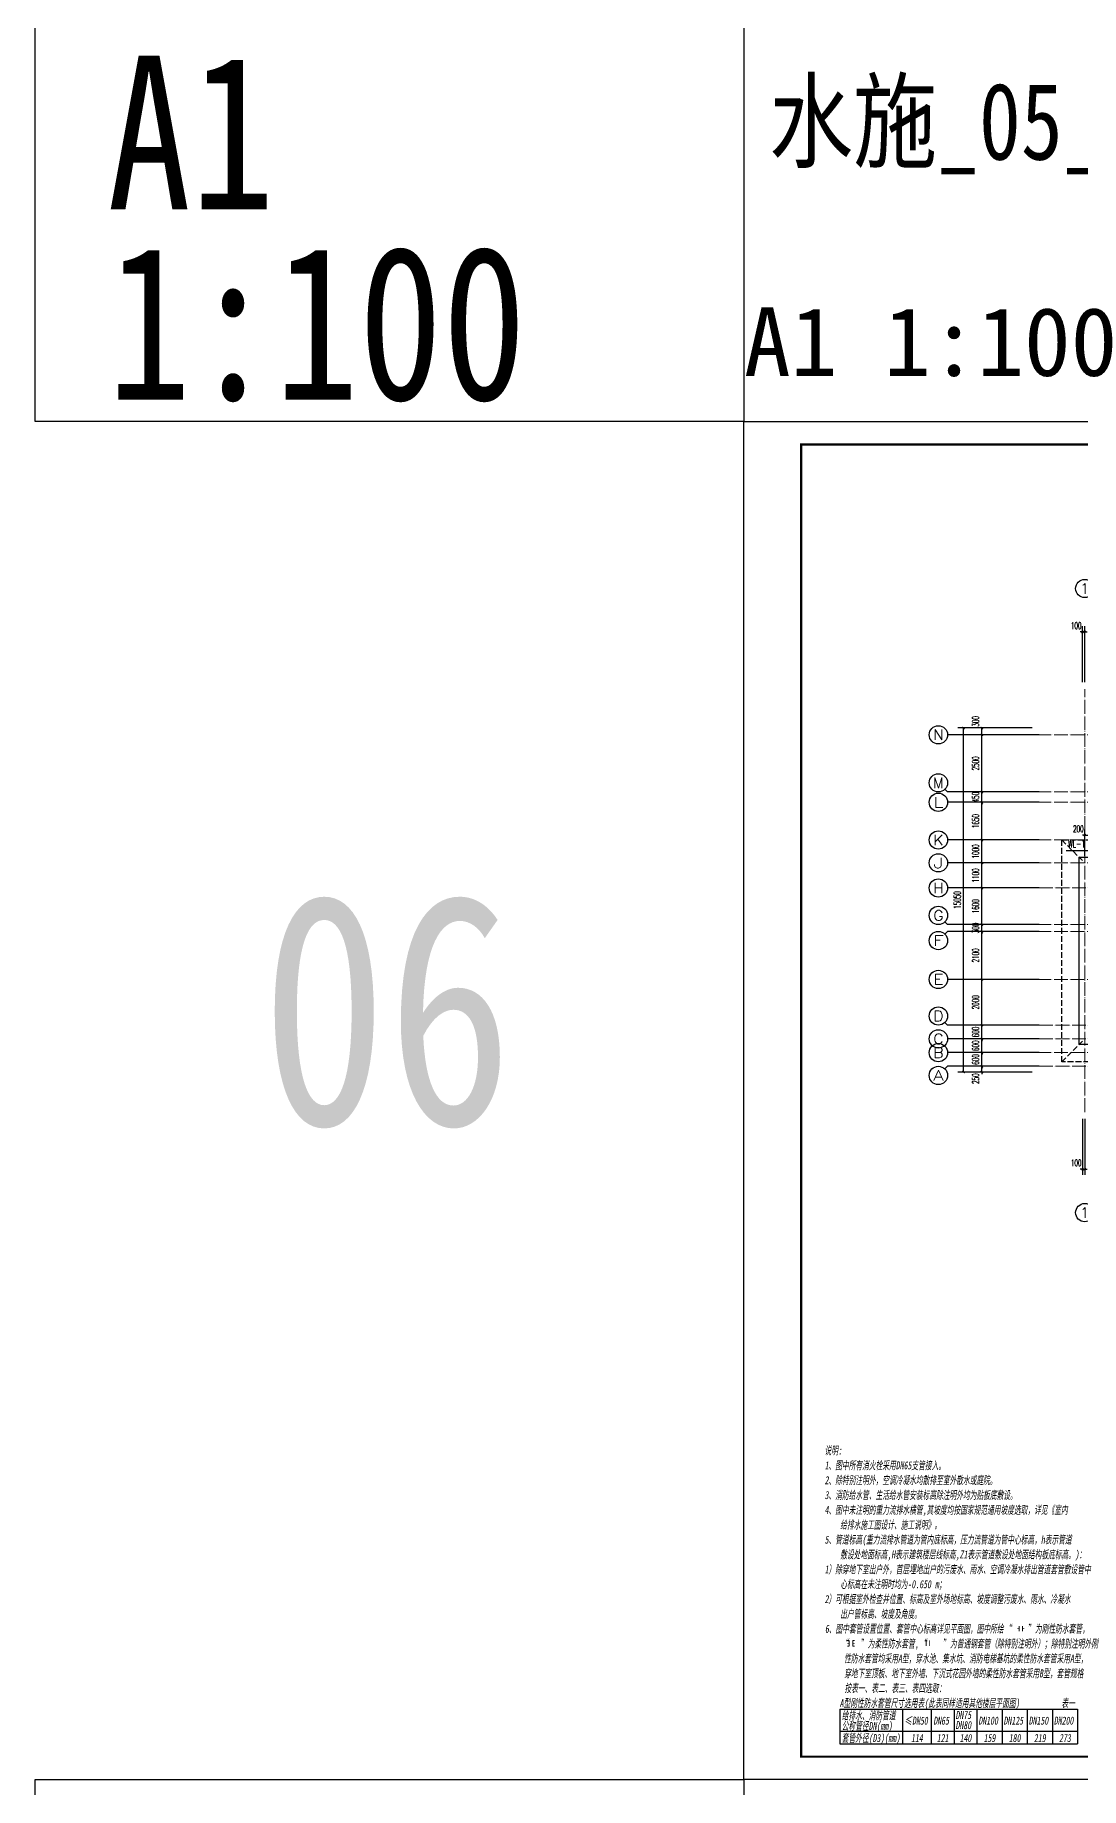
# Model space of a CAD drawing. Extents: x 27938 to 1042331, y -235042 to 1535213.
# Drawn here: x 636514 to 682248, y 642090 to 718767 of the extents above; entities that cross this region are included whole.
import ezdxf
from ezdxf.enums import TextEntityAlignment as Align

# ---------------------------------------------------------------- set-up
doc = ezdxf.new("R2010")
doc.units = 0
doc.header["$LTSCALE"] = 1000
doc.header["$MEASUREMENT"] = 0
doc.linetypes.add('DASH', pattern=[0.35, 0.25, -0.1])
doc.linetypes.add('DOTE', pattern=[2.42, 2, -0.2, 0.02, -0.2])
for name, color, linetype in [('-SP', 2, 'XFP'), ('AXIS', 3, 'Continuous'), ('AXIS_TEXT', 4, 'Continuous'), ('DIM_污水', 3, 'Continuous'), ('text', 7, 'Continuous'), ('TWT_DIM', 3, 'Continuous'), ('卫生间', 6, 'Continuous'), ('图框', 140, 'Continuous'), ('导图字', 7, 'Continuous'), ('看线', 251, 'Continuous')]:
    doc.layers.add(name, color=color, linetype=linetype)
doc.layers.add('DOTE', color=19, linetype='DOTE', lineweight=9)
doc.layers.add('yichutu', color=7, linetype='Continuous', true_color=0xffffff, plot=False)
doc.styles.add('_TCH_AXIS', font='COMPLEX', dxfattribs={"bigfont": 'GBCBIG'})
doc.styles.add('_TCH_DIM_T3', font='SIMPLEX.shx', dxfattribs={"width": 0.494118, "bigfont": 'GBCBIG.shx'})
doc.styles.add('_TCH_LABEL', font='simhei.ttf')
doc.styles.add('_TWT_SERIAL', font='simplex.shx', dxfattribs={"width": 0.6, "oblique": 10, "height": 3, "bigfont": 'aadri.shx'})
doc.styles.add('COMPLEX', font='COMPLEX')
doc.styles.add('ST', font='', dxfattribs={"width": 0.8})
doc.styles.get("Standard").update_dxf_attribs({"font": 'gbenor.shx', "bigfont": 'gbcbig.shx'})
doc.styles.add('黑体', font='simhei.ttf')
doc.styles.get('ST').set_extended_font_data('SimSun')
doc.linetypes.add('XFP', pattern='A,3,-0.2,["XFP",Standard,S=0.25,R=0,X=-0.1,Y=-0.115],-0.6', length=3.8)
doc.dimstyles.new('_TCH_ARCH&&100', dxfattribs={"dimtxt": 297.5, "dimasz": 100, "dimexe": 250, "dimexo": 300, "dimgap": 126.25, "dimtad": 1, "dimdec": 0, "dimzin": 0, "dimdsep": 46, "dimtxsty": '_TCH_DIM_T3', "dimblk": 'ARCHTICK', "dimcen": 0.09, "dimclrt": 4, "dimazin": 2, "dimtfac": 1, "dimtdec": 0, "dimtix": 1, "dimtmove": 2, "dimatfit": 3, "dimfxl": 1, "dimtolj": 1, "dimtzin": 0, "dimarcsym": 0})
doc.dimstyles.new('_TWT_ARCH&&100', dxfattribs={"dimtxt": 297.5, "dimasz": 100, "dimexe": 250, "dimexo": 300, "dimgap": 126.25, "dimtad": 1, "dimdec": 0, "dimzin": 0, "dimdsep": 46, "dimtxsty": '_TCH_DIM_T3', "dimblk": 'ARCHTICK', "dimcen": 0.09, "dimclrt": 7, "dimazin": 2, "dimtfac": 1, "dimtdec": 0, "dimtix": 1, "dimtmove": 2, "dimatfit": 3, "dimfxl": 1, "dimtolj": 1, "dimtzin": 0, "dimarcsym": 0})

# ---------------------------------------------------------------- blocks, each defined once
blk = doc.blocks.new('TK')
at = {"layer": '图框'}
blk.add_lwpolyline([(465375, 548714), (549475, 548714), (549475, 489314), (465375, 489314)], close=True, dxfattribs=at)
blk.add_lwpolyline([(465375, 548714), (549475, 548714), (549475, 489314), (465375, 489314)], close=True, dxfattribs=at)
at = {"layer": '图框', "const_width": 100}
blk.add_lwpolyline([(548475, 490314), (548475, 547714), (467875, 547714), (467875, 490314)], close=True, dxfattribs=at)
blk = doc.blocks.new('HFTHFFGHFH')
at = {"layer": 'DOTE', "linetype": 'DOTE', "ltscale": 0.3}
for p, q in [((536317, 594449), (536317, 612949)), ((538117, 602649), (538117, 612949)), ((541117, 602649), (541117, 612949)), ((543017, 602649), (543017, 612949)), ((545417, 594449), (545417, 612949)), ((547117, 604249), (547117, 612949)), ((549917, 604249), (549917, 612949)), ((551617, 594449), (551617, 612949)), ((554017, 602649), (554017, 612949)), ((555917, 602649), (555917, 612949)), ((558917, 602649), (558917, 612949)), ((560717, 594449), (560717, 612949)), ((562517, 602649), (562517, 612949)), ((565517, 602649), (565517, 612949)), ((567417, 602649), (567417, 612949)), ((569817, 594449), (569817, 612949)), ((571517, 604249), (571517, 612949)), ((574317, 604249), (574317, 612949)), ((576017, 594449), (576017, 612949)), ((578417, 602649), (578417, 612949)), ((580317, 602649), (580317, 612949)), ((583317, 602649), (583317, 612949)), ((585117, 594449), (585117, 612949)), ((587117, 610949), (534317, 610949)), ((544617, 608449), (544617, 610949)), ((551017, 608449), (551017, 610949)), ((570417, 608449), (570417, 610949)), ((576817, 608449), (576817, 610949)), ((587117, 608449), (534317, 608449)), ((546317, 606499), (546317, 608449)), ((550717, 606499), (550717, 608449)), ((570717, 606499), (570717, 608449)), ((575117, 606499), (575117, 608449)), ((587117, 607999), (534317, 607999)), ((587117, 606349), (534317, 606349)), ((547117, 606499), (546317, 606499)), ((550717, 606499), (549917, 606499)), ((570717, 606499), (571517, 606499)), ((574317, 606499), (575117, 606499)), ((587117, 605349), (534317, 605349)), ((534317, 604249), (587117, 604249)), ((546817, 602349), (546817, 604249)), ((550217, 602349), (550217, 604249)), ((571217, 602349), (571217, 604249)), ((574617, 602349), (574617, 604249)), ((587117, 602649), (534317, 602649)), ((587117, 602349), (534317, 602349)), ((539717, 594449), (539717, 602649)), ((547267, 600249), (547267, 602349)), ((549767, 600249), (549767, 602349)), ((557317, 594449), (557317, 602649)), ((564117, 594449), (564117, 602649)), ((571667, 600249), (571667, 602349)), ((574167, 600249), (574167, 602349)), ((581717, 594449), (581717, 602649)), ((587117, 600249), (534317, 600249)), ((548517, 594449), (548517, 600249)), ((572917, 594449), (572917, 600249)), ((534317, 598249), (587117, 598249)), ((538967, 597649), (538967, 598249)), ((558067, 597649), (558067, 598249)), ((563367, 597649), (563367, 598249)), ((582467, 597649), (582467, 598249)), ((534317, 597649), (587117, 597649)), ((587117, 597049), (534317, 597049)), ((544667, 596449), (544667, 597049)), ((546167, 596449), (546167, 597049)), ((550867, 596449), (550867, 597049)), ((552367, 596449), (552367, 597049)), ((569067, 596449), (569067, 597049)), ((570567, 596449), (570567, 597049)), ((575267, 596449), (575267, 597049)), ((576767, 596449), (576767, 597049)), ((534317, 596449), (587117, 596449))]:
    blk.add_line(p, q, dxfattribs=at)
blk = doc.blocks.new('BFBTCSD')
at = {"layer": '卫生间', "color": 159, "linetype": 'DASH', "true_color": 0x22346e}
for p, q in [((689717, 689157), (690617, 688257)), ((698117, 689157), (697217, 688257)), ((689717, 684657), (690617, 685557)), ((696917, 685557), (697817, 684657)), ((697217, 685557), (698117, 684657)), ((683217, 684557), (684117, 683657)), ((700017, 683657), (699117, 684557)), ((705117, 683657), (706017, 684557)), ((681417, 683557), (682317, 682657)), ((683217, 683557), (684117, 682657)), ((700017, 682657), (699117, 683557)), ((705117, 682657), (706017, 683557)), ((681417, 673857), (682317, 674757)), ((684017, 673857), (684917, 674757)), ((705217, 673857), (704317, 674757)), ((684017, 672657), (684917, 673557)), ((705217, 672657), (704317, 673557))]:
    blk.add_line(p, q, dxfattribs=at)
for points in [[(706817, 673857), (705217, 673857), (705217, 672657), (684017, 672657), (684017, 673857), (681417, 673857), (681417, 683557), (683217, 683557), (683217, 684557), (689717, 684557), (689717, 689157), (691417, 689157)], [(696417, 689157), (698117, 689157), (698117, 684657), (697817, 684657), (697817, 683557), (699117, 683557), (699117, 684557), (706017, 684557), (706017, 683557), (706817, 683557)]]:
    blk.add_lwpolyline(points, dxfattribs=at)
blk = doc.blocks.new('yct-841-594-84100-59399.9999999999-100-1000.0')
at = {"layer": 'yichutu', "color": 7, "true_color": 0xffffff}
blk.add_lwpolyline([(0, 0), (0, 59400), (84100, 59400), (84100, 0)], close=True, dxfattribs=at)
at = {"layer": 'yichutu', "color": 7, "true_color": 0xffffff, "style": '_TCH_LABEL'}
blk.add_text('A1 1:100', height=3000, dxfattribs=at).set_placement((0, 61400))
blk = doc.blocks.new('_ArchTick')
at = {"color": 0, "linetype": 'ByBlock', "const_width": 0.4}
blk.add_lwpolyline([(-0.5, -0.5), (0.5, 0.5)], dxfattribs=at)
blk = doc.blocks.new('*D163')
at = {"layer": 'Defpoints', "color": 0}
for p in [(682617, 683770), (682417, 682557), (682617, 682557)]:
    blk.add_point(p, dxfattribs=at)
at = {"layer": 'TWT_DIM', "color": 0, "lineweight": -2}
for p, q in [((682417, 682857), (682417, 684020)), ((682617, 682857), (682617, 684020)), ((682417, 683770), (682317, 683770)), ((682417, 683770), (682617, 683770)), ((682617, 683770), (682717, 683770))]:
    blk.add_line(p, q, dxfattribs=at)
at = {"layer": 'TWT_DIM', "color": 0, "lineweight": -2, "xscale": 100, "yscale": 100, "zscale": 100}
blk.add_blockref('_ArchTick', (682417, 683770), dxfattribs=at)
at = {"layer": 'TWT_DIM', "color": 0, "lineweight": -2, "xscale": 100, "yscale": 100, "zscale": 100, "rotation": 180}
blk.add_blockref('_ArchTick', (682617, 683770), dxfattribs=at)
at = {"layer": 'TWT_DIM', "color": 7, "insert": (682136, 684045), "char_height": 297.5, "attachment_point": 5, "style": '_TCH_DIM_T3'}
blk.add_mtext('\\A1;200', dxfattribs=at)
blk = doc.blocks.new('*D873')
at = {"layer": 'AXIS', "color": 0, "lineweight": -2}
for p, q in [((680117, 673657), (677667, 673657)), ((680117, 673407), (677667, 673407)), ((677917, 673657), (677917, 673757)), ((677917, 673407), (677917, 673657)), ((677917, 673407), (677917, 673307))]:
    blk.add_line(p, q, dxfattribs=at)
at = {"layer": 'Defpoints', "color": 0}
for p in [(677917, 673657), (680417, 673657), (680417, 673407)]:
    blk.add_point(p, dxfattribs=at)
at = {"layer": 'AXIS', "color": 0, "lineweight": -2, "xscale": 100, "yscale": 100, "zscale": 100}
for p, rotation in [((677917, 673657), 270), ((677917, 673407), 90)]:
    blk.add_blockref('_ArchTick', p, dxfattribs=dict(at, rotation=rotation))
at = {"layer": 'AXIS', "color": 4, "insert": (677642, 673118), "char_height": 297.5, "attachment_point": 5, "rotation": 90, "style": '_TCH_DIM_T3'}
blk.add_mtext('\\A1;250', dxfattribs=at)
blk = doc.blocks.new('*D874')
at = {"layer": 'AXIS', "color": 0, "lineweight": -2}
for p, q in [((680117, 674257), (677667, 674257)), ((677917, 674257), (677917, 674357)), ((677917, 673657), (677917, 674257)), ((680117, 673657), (677667, 673657)), ((677917, 673657), (677917, 673557))]:
    blk.add_line(p, q, dxfattribs=at)
at = {"layer": 'Defpoints', "color": 0}
for p in [(677917, 674257), (680417, 674257), (680417, 673657)]:
    blk.add_point(p, dxfattribs=at)
at = {"layer": 'AXIS', "color": 0, "lineweight": -2, "xscale": 100, "yscale": 100, "zscale": 100}
for p, rotation in [((677917, 674257), 270), ((677917, 673657), 90)]:
    blk.add_blockref('_ArchTick', p, dxfattribs=dict(at, rotation=rotation))
at = {"layer": 'AXIS', "color": 4, "insert": (677642, 673957), "char_height": 297.5, "attachment_point": 5, "rotation": 90, "style": '_TCH_DIM_T3'}
blk.add_mtext('\\A1;600', dxfattribs=at)
blk = doc.blocks.new('*D875')
at = {"layer": 'AXIS', "color": 0, "lineweight": -2}
for p, q in [((680117, 674857), (677667, 674857)), ((677917, 674857), (677917, 674957)), ((677917, 674257), (677917, 674857)), ((680117, 674257), (677667, 674257)), ((677917, 674257), (677917, 674157))]:
    blk.add_line(p, q, dxfattribs=at)
at = {"layer": 'Defpoints', "color": 0}
for p in [(677917, 674857), (680417, 674857), (680417, 674257)]:
    blk.add_point(p, dxfattribs=at)
at = {"layer": 'AXIS', "color": 0, "lineweight": -2, "xscale": 100, "yscale": 100, "zscale": 100}
for p, rotation in [((677917, 674857), 270), ((677917, 674257), 90)]:
    blk.add_blockref('_ArchTick', p, dxfattribs=dict(at, rotation=rotation))
at = {"layer": 'AXIS', "color": 4, "insert": (677642, 674557), "char_height": 297.5, "attachment_point": 5, "rotation": 90, "style": '_TCH_DIM_T3'}
blk.add_mtext('\\A1;600', dxfattribs=at)
blk = doc.blocks.new('*D876')
at = {"layer": 'AXIS', "color": 0, "lineweight": -2}
for p, q in [((677917, 675457), (677917, 675557)), ((680117, 675457), (677667, 675457)), ((680117, 674857), (677667, 674857)), ((677917, 674857), (677917, 675457)), ((677917, 674857), (677917, 674757))]:
    blk.add_line(p, q, dxfattribs=at)
at = {"layer": 'Defpoints', "color": 0}
for p in [(677917, 675457), (680417, 675457), (680417, 674857)]:
    blk.add_point(p, dxfattribs=at)
at = {"layer": 'AXIS', "color": 0, "lineweight": -2, "xscale": 100, "yscale": 100, "zscale": 100}
for p, rotation in [((677917, 675457), 270), ((677917, 674857), 90)]:
    blk.add_blockref('_ArchTick', p, dxfattribs=dict(at, rotation=rotation))
at = {"layer": 'AXIS', "color": 4, "insert": (677642, 675157), "char_height": 297.5, "attachment_point": 5, "rotation": 90, "style": '_TCH_DIM_T3'}
blk.add_mtext('\\A1;600', dxfattribs=at)
blk = doc.blocks.new('*D877')
at = {"layer": 'AXIS', "color": 0, "lineweight": -2}
for p, q in [((680117, 677457), (677667, 677457)), ((677917, 675457), (677917, 677457)), ((680117, 675457), (677667, 675457))]:
    blk.add_line(p, q, dxfattribs=at)
at = {"layer": 'Defpoints', "color": 0}
for p in [(677917, 677457), (680417, 677457), (680417, 675457)]:
    blk.add_point(p, dxfattribs=at)
at = {"layer": 'AXIS', "color": 0, "lineweight": -2, "xscale": 100, "yscale": 100, "zscale": 100}
for p, rotation in [((677917, 677457), 90), ((677917, 675457), 270)]:
    blk.add_blockref('_ArchTick', p, dxfattribs=dict(at, rotation=rotation))
at = {"layer": 'AXIS', "color": 4, "insert": (677642, 676457), "char_height": 297.5, "attachment_point": 5, "rotation": 90, "style": '_TCH_DIM_T3'}
blk.add_mtext('\\A1;2000', dxfattribs=at)
blk = doc.blocks.new('*D878')
at = {"layer": 'AXIS', "color": 0, "lineweight": -2}
for p, q in [((680117, 679557), (677667, 679557)), ((677917, 677457), (677917, 679557)), ((680117, 677457), (677667, 677457))]:
    blk.add_line(p, q, dxfattribs=at)
at = {"layer": 'Defpoints', "color": 0}
for p in [(677917, 679557), (680417, 679557), (680417, 677457)]:
    blk.add_point(p, dxfattribs=at)
at = {"layer": 'AXIS', "color": 0, "lineweight": -2, "xscale": 100, "yscale": 100, "zscale": 100}
for p, rotation in [((677917, 679557), 90), ((677917, 677457), 270)]:
    blk.add_blockref('_ArchTick', p, dxfattribs=dict(at, rotation=rotation))
at = {"layer": 'AXIS', "color": 4, "insert": (677642, 678507), "char_height": 297.5, "attachment_point": 5, "rotation": 90, "style": '_TCH_DIM_T3'}
blk.add_mtext('\\A1;2100', dxfattribs=at)
blk = doc.blocks.new('*D879')
at = {"layer": 'AXIS', "color": 0, "lineweight": -2}
for p, q in [((680117, 679857), (677667, 679857)), ((680117, 679557), (677667, 679557)), ((677917, 679857), (677917, 679957)), ((677917, 679557), (677917, 679857)), ((677917, 679557), (677917, 679457))]:
    blk.add_line(p, q, dxfattribs=at)
at = {"layer": 'Defpoints', "color": 0}
for p in [(677917, 679857), (680417, 679857), (680417, 679557)]:
    blk.add_point(p, dxfattribs=at)
at = {"layer": 'AXIS', "color": 0, "lineweight": -2, "xscale": 100, "yscale": 100, "zscale": 100}
for p, rotation in [((677917, 679857), 270), ((677917, 679557), 90)]:
    blk.add_blockref('_ArchTick', p, dxfattribs=dict(at, rotation=rotation))
at = {"layer": 'AXIS', "color": 4, "insert": (677642, 679707), "char_height": 297.5, "attachment_point": 5, "rotation": 90, "style": '_TCH_DIM_T3'}
blk.add_mtext('\\A1;300', dxfattribs=at)
blk = doc.blocks.new('*D880')
at = {"layer": 'AXIS', "color": 0, "lineweight": -2}
for p, q in [((680117, 681457), (677667, 681457)), ((677917, 679857), (677917, 681457)), ((680117, 679857), (677667, 679857))]:
    blk.add_line(p, q, dxfattribs=at)
at = {"layer": 'Defpoints', "color": 0}
for p in [(677917, 681457), (680417, 681457), (680417, 679857)]:
    blk.add_point(p, dxfattribs=at)
at = {"layer": 'AXIS', "color": 0, "lineweight": -2, "xscale": 100, "yscale": 100, "zscale": 100}
for p, rotation in [((677917, 681457), 90), ((677917, 679857), 270)]:
    blk.add_blockref('_ArchTick', p, dxfattribs=dict(at, rotation=rotation))
at = {"layer": 'AXIS', "color": 4, "insert": (677642, 680657), "char_height": 297.5, "attachment_point": 5, "rotation": 90, "style": '_TCH_DIM_T3'}
blk.add_mtext('\\A1;1600', dxfattribs=at)
blk = doc.blocks.new('*D881')
at = {"layer": 'AXIS', "color": 0, "lineweight": -2}
for p, q in [((680117, 682557), (677667, 682557)), ((677917, 681457), (677917, 682557)), ((680117, 681457), (677667, 681457))]:
    blk.add_line(p, q, dxfattribs=at)
at = {"layer": 'Defpoints', "color": 0}
for p in [(677917, 682557), (680417, 682557), (680417, 681457)]:
    blk.add_point(p, dxfattribs=at)
at = {"layer": 'AXIS', "color": 0, "lineweight": -2, "xscale": 100, "yscale": 100, "zscale": 100}
for p, rotation in [((677917, 682557), 90), ((677917, 681457), 270)]:
    blk.add_blockref('_ArchTick', p, dxfattribs=dict(at, rotation=rotation))
at = {"layer": 'AXIS', "color": 4, "insert": (677642, 682007), "char_height": 297.5, "attachment_point": 5, "rotation": 90, "style": '_TCH_DIM_T3'}
blk.add_mtext('\\A1;1100', dxfattribs=at)
blk = doc.blocks.new('*D882')
at = {"layer": 'AXIS', "color": 0, "lineweight": -2}
for p, q in [((680117, 683557), (677667, 683557)), ((677917, 682557), (677917, 683557)), ((680117, 682557), (677667, 682557))]:
    blk.add_line(p, q, dxfattribs=at)
at = {"layer": 'Defpoints', "color": 0}
for p in [(677917, 683557), (680417, 683557), (680417, 682557)]:
    blk.add_point(p, dxfattribs=at)
at = {"layer": 'AXIS', "color": 0, "lineweight": -2, "xscale": 100, "yscale": 100, "zscale": 100}
for p, rotation in [((677917, 683557), 90), ((677917, 682557), 270)]:
    blk.add_blockref('_ArchTick', p, dxfattribs=dict(at, rotation=rotation))
at = {"layer": 'AXIS', "color": 4, "insert": (677642, 683057), "char_height": 297.5, "attachment_point": 5, "rotation": 90, "style": '_TCH_DIM_T3'}
blk.add_mtext('\\A1;1000', dxfattribs=at)
blk = doc.blocks.new('*D883')
at = {"layer": 'AXIS', "color": 0, "lineweight": -2}
for p, q in [((680117, 685207), (677667, 685207)), ((677917, 683557), (677917, 685207)), ((680117, 683557), (677667, 683557))]:
    blk.add_line(p, q, dxfattribs=at)
at = {"layer": 'Defpoints', "color": 0}
for p in [(677917, 685207), (680417, 685207), (680417, 683557)]:
    blk.add_point(p, dxfattribs=at)
at = {"layer": 'AXIS', "color": 0, "lineweight": -2, "xscale": 100, "yscale": 100, "zscale": 100}
for p, rotation in [((677917, 685207), 90), ((677917, 683557), 270)]:
    blk.add_blockref('_ArchTick', p, dxfattribs=dict(at, rotation=rotation))
at = {"layer": 'AXIS', "color": 4, "insert": (677642, 684382), "char_height": 297.5, "attachment_point": 5, "rotation": 90, "style": '_TCH_DIM_T3'}
blk.add_mtext('\\A1;1650', dxfattribs=at)
blk = doc.blocks.new('*D884')
at = {"layer": 'AXIS', "color": 0, "lineweight": -2}
for p, q in [((680117, 685657), (677667, 685657)), ((677917, 685657), (677917, 685757)), ((677917, 685207), (677917, 685657)), ((680117, 685207), (677667, 685207)), ((677917, 685207), (677917, 685107))]:
    blk.add_line(p, q, dxfattribs=at)
at = {"layer": 'Defpoints', "color": 0}
for p in [(677917, 685657), (680417, 685657), (680417, 685207)]:
    blk.add_point(p, dxfattribs=at)
at = {"layer": 'AXIS', "color": 0, "lineweight": -2, "xscale": 100, "yscale": 100, "zscale": 100}
for p, rotation in [((677917, 685657), 270), ((677917, 685207), 90)]:
    blk.add_blockref('_ArchTick', p, dxfattribs=dict(at, rotation=rotation))
at = {"layer": 'AXIS', "color": 4, "insert": (677642, 685432), "char_height": 297.5, "attachment_point": 5, "rotation": 90, "style": '_TCH_DIM_T3'}
blk.add_mtext('\\A1;450', dxfattribs=at)
blk = doc.blocks.new('*D885')
at = {"layer": 'AXIS', "color": 0, "lineweight": -2}
for p, q in [((680117, 688157), (677667, 688157)), ((677917, 685657), (677917, 688157)), ((680117, 685657), (677667, 685657))]:
    blk.add_line(p, q, dxfattribs=at)
at = {"layer": 'Defpoints', "color": 0}
for p in [(677917, 688157), (680417, 688157), (680417, 685657)]:
    blk.add_point(p, dxfattribs=at)
at = {"layer": 'AXIS', "color": 0, "lineweight": -2, "xscale": 100, "yscale": 100, "zscale": 100}
for p, rotation in [((677917, 688157), 90), ((677917, 685657), 270)]:
    blk.add_blockref('_ArchTick', p, dxfattribs=dict(at, rotation=rotation))
at = {"layer": 'AXIS', "color": 4, "insert": (677642, 686907), "char_height": 297.5, "attachment_point": 5, "rotation": 90, "style": '_TCH_DIM_T3'}
blk.add_mtext('\\A1;2500', dxfattribs=at)
blk = doc.blocks.new('*D886')
at = {"layer": 'AXIS', "color": 0, "lineweight": -2}
for p, q in [((680117, 688457), (677667, 688457)), ((680117, 688157), (677667, 688157)), ((677917, 688157), (677917, 688457))]:
    blk.add_line(p, q, dxfattribs=at)
at = {"layer": 'Defpoints', "color": 0}
for p in [(677917, 688457), (680417, 688457), (680417, 688157)]:
    blk.add_point(p, dxfattribs=at)
at = {"layer": 'AXIS', "color": 0, "lineweight": -2, "xscale": 100, "yscale": 100, "zscale": 100}
for p, rotation in [((677917, 688457), 90), ((677917, 688157), 270)]:
    blk.add_blockref('_ArchTick', p, dxfattribs=dict(at, rotation=rotation))
at = {"layer": 'AXIS', "color": 4, "insert": (677642, 688746), "char_height": 297.5, "attachment_point": 5, "rotation": 90, "style": '_TCH_DIM_T3'}
blk.add_mtext('\\A1;300', dxfattribs=at)
blk = doc.blocks.new('*D887')
at = {"layer": 'AXIS', "color": 0, "lineweight": -2}
for p, q in [((680117, 688457), (676867, 688457)), ((677117, 673407), (677117, 688457)), ((680117, 673407), (676867, 673407))]:
    blk.add_line(p, q, dxfattribs=at)
at = {"layer": 'Defpoints', "color": 0}
for p in [(677117, 688457), (680417, 688457), (680417, 673407)]:
    blk.add_point(p, dxfattribs=at)
at = {"layer": 'AXIS', "color": 0, "lineweight": -2, "xscale": 100, "yscale": 100, "zscale": 100}
for p, rotation in [((677117, 688457), 90), ((677117, 673407), 270)]:
    blk.add_blockref('_ArchTick', p, dxfattribs=dict(at, rotation=rotation))
at = {"layer": 'AXIS', "color": 4, "insert": (676842, 680932), "char_height": 297.5, "attachment_point": 5, "rotation": 90, "style": '_TCH_DIM_T3'}
blk.add_mtext('\\A1;15050', dxfattribs=at)
blk = doc.blocks.new('*D888')
at = {"layer": 'AXIS', "color": 0, "lineweight": -2}
for p, q in [((682317, 692657), (682217, 692657)), ((682317, 690457), (682317, 692907)), ((682317, 692657), (682417, 692657)), ((682417, 690457), (682417, 692907)), ((682417, 692657), (682517, 692657))]:
    blk.add_line(p, q, dxfattribs=at)
at = {"layer": 'Defpoints', "color": 0}
for p in [(682417, 692657), (682317, 690157), (682417, 690157)]:
    blk.add_point(p, dxfattribs=at)
at = {"layer": 'AXIS', "color": 0, "lineweight": -2, "xscale": 100, "yscale": 100, "zscale": 100}
blk.add_blockref('_ArchTick', (682317, 692657), dxfattribs=at)
at = {"layer": 'AXIS', "color": 0, "lineweight": -2, "xscale": 100, "yscale": 100, "zscale": 100, "rotation": 180}
blk.add_blockref('_ArchTick', (682417, 692657), dxfattribs=at)
at = {"layer": 'AXIS', "color": 4, "insert": (682042, 692932), "char_height": 297.5, "attachment_point": 5, "style": '_TCH_DIM_T3'}
blk.add_mtext('\\A1;100', dxfattribs=at)
blk = doc.blocks.new('*D901')
at = {"layer": 'AXIS', "color": 0, "lineweight": -2}
for p, q in [((682317, 671357), (682317, 668907)), ((682417, 671357), (682417, 668907)), ((682317, 669157), (682217, 669157)), ((682317, 669157), (682417, 669157)), ((682417, 669157), (682517, 669157))]:
    blk.add_line(p, q, dxfattribs=at)
at = {"layer": 'Defpoints', "color": 0}
for p in [(682317, 671657), (682417, 671657), (682417, 669157)]:
    blk.add_point(p, dxfattribs=at)
at = {"layer": 'AXIS', "color": 0, "lineweight": -2, "xscale": 100, "yscale": 100, "zscale": 100}
blk.add_blockref('_ArchTick', (682317, 669157), dxfattribs=at)
at = {"layer": 'AXIS', "color": 0, "lineweight": -2, "xscale": 100, "yscale": 100, "zscale": 100, "rotation": 180}
blk.add_blockref('_ArchTick', (682417, 669157), dxfattribs=at)
at = {"layer": 'AXIS', "color": 4, "insert": (682042, 669432), "char_height": 297.5, "attachment_point": 5, "style": '_TCH_DIM_T3'}
blk.add_mtext('\\A1;100', dxfattribs=at)
blk = doc.blocks.new('_AXISO')
blk.add_circle((0, 0), 0.5)
at = {"layer": 'AXIS_TEXT', "style": 'COMPLEX', "width": 1.041667}
blk.add_attdef('A', text='', height=0.56, dxfattribs=at).set_placement((-0.25, -0.28), (0.25, -0.28), align=Align.FIT)

msp = doc.modelspace()

# ---------------------------------------------------------------- linework, layer by layer
at = {"layer": '-SP', "color": 0, "linetype": 'ByBlock'}
for p, q in [((671699.9, 645539.2), (682099.9, 645539.2)), ((671699.9, 645539.2), (671699.9, 644019.2)), ((674449.9, 645539.2), (674449.9, 644019.2)), ((675699.9, 645539.2), (675699.9, 644019.2)), ((676699.9, 645539.2), (676699.9, 644019.2)), ((677699.9, 645539.2), (677699.9, 644019.2)), ((678799.9, 645539.2), (678799.9, 644019.2)), ((679899.9, 645539.2), (679899.9, 644019.2)), ((680999.9, 645539.2), (680999.9, 644019.2)), ((682099.9, 645539.2), (682099.9, 644019.2)), ((671699.9, 644579.2), (682099.9, 644579.2)), ((671699.9, 644019.2), (682099.9, 644019.2))]:
    msp.add_line(p, q, dxfattribs=at)
at = {"layer": '-SP', "color": 0}
for points, const_width in [([(679464.2, 649055.9), (679544.2, 649055.9)], 40), ([(679544.2, 649055.9), (679544.2, 649175.9)], 40), ([(679544.2, 649055.9), (679544.2, 648935.9)], 40), ([(679694.2, 649055.9), (679694.2, 649175.9)], 40), ([(679694.2, 649055.9), (679694.2, 648935.9)], 40), ([(679774.2, 649055.9), (679694.2, 649055.9)], 40), ([(672111.6, 648541.5), (672027.6, 648541.5)], 42), ([(672027.6, 648415.5), (672111.6, 648415.5)], 42), ([(672111.6, 648289.5), (672027.6, 648289.5)], 42), ([(672111.6, 648415.5), (672111.6, 648541.5)], 42), ([(672111.6, 648415.5), (672111.6, 648289.5)], 42), ([(672353.1, 648541.5), (672269.1, 648541.5)], 42), ([(672269.1, 648415.5), (672269.1, 648541.5)], 42), ([(672269.1, 648415.5), (672269.1, 648289.5)], 42), ([(672353.1, 648415.5), (672269.1, 648415.5)], 42), ([(672353.1, 648289.5), (672269.1, 648289.5)], 42), ([(675476.4, 648420.9), (675476.4, 648546.9)], 42), ([(675476.4, 648420.9), (675476.4, 648294.9)], 42), ([(675633.9, 648420.9), (675633.9, 648546.9)], 42), ([(675633.9, 648420.9), (675633.9, 648294.9)], 42)]:
    msp.add_lwpolyline(points, dxfattribs=dict(at, const_width=const_width))
at = {"layer": 'AXIS'}
for p, q in [((680416.6, 688157.2), (676416.6, 688157.2)), ((676299.4, 685774.3), (676416.6, 685657.2)), ((680416.6, 685657.2), (676416.6, 685657.2)), ((680416.6, 685207.2), (676416.6, 685207.2)), ((680416.6, 683557.2), (676416.6, 683557.2)), ((680416.6, 682557.2), (676416.6, 682557.2)), ((680416.6, 681457.2), (676416.6, 681457.2)), ((676299.4, 679974.3), (676416.6, 679857.2)), ((676299.4, 679440), (676416.6, 679557.2)), ((680416.6, 679857.2), (676416.6, 679857.2)), ((680416.6, 679557.2), (676416.6, 679557.2)), ((680416.6, 677457.2), (676416.6, 677457.2)), ((676299.4, 675574.3), (676416.6, 675457.2)), ((680416.6, 675457.2), (676416.6, 675457.2)), ((680416.6, 674857.2), (676416.6, 674857.2)), ((680416.6, 674257.2), (676416.6, 674257.2)), ((676299.4, 673540), (676416.6, 673657.2)), ((680416.6, 673657.2), (676416.6, 673657.2))]:
    msp.add_line(p, q, dxfattribs=at)
at = {"layer": 'DIM_污水'}
msp.add_line((682616.6, 683084.1), (681609.7, 683084.1), dxfattribs=at)
at = {"layer": 'text', "color": 2}
for points in [[(667514.1, 701857), (636514.1, 701857), (636514.1, 719665.3), (667514.1, 719665.3)], [(667514.1, 624648.6), (636514.1, 624648.6), (636514.1, 642457), (667514.1, 642457)]]:
    msp.add_lwpolyline(points, close=True, dxfattribs=at)
at = {"layer": '看线', "color": 8}
msp.add_lwpolyline([(684716.6, 674757.2), (684716.6, 674607.2), (682166.6, 674607.2), (682166.6, 682807.2), (683816.6, 682807.2), (683816.6, 682657.2)], dxfattribs=at)

# ---------------------------------------------------------------- block references
for name, p in [('TK', (202139.1, 153143.3)), ('HFTHFFGHFH', (146100, 77208.4))]:
    msp.add_blockref(name, p)
at = {"color": 8}
msp.add_blockref('BFBTCSD', (0, 0), dxfattribs=at)
at = {"layer": 'AXIS'}
ref = msp.add_blockref('_AXISO', (682416.6, 694557.2), dxfattribs=dict(at, xscale=800, yscale=800, zscale=800))
ref.add_attrib('A', '1', dxfattribs={"layer": 'AXIS_TEXT', "height": 452.5, "style": '_TCH_AXIS', "width": 2.333333}).set_placement((682190.3, 694330.9), (682642.9, 694330.9), align=Align.FIT)
ref = msp.add_blockref('_AXISO', (676016.6, 688157.2), dxfattribs=dict(at, xscale=800, yscale=800, zscale=800))
ref.add_attrib('A', 'N', dxfattribs={"layer": 'AXIS_TEXT', "height": 452.5, "style": '_TCH_AXIS', "width": 1.105263}).set_placement((675790.3, 687930.9), (676242.9, 687930.9), align=Align.FIT)
ref = msp.add_blockref('_AXISO', (676016.6, 686057.2), dxfattribs=dict(at, xscale=800, yscale=800, zscale=800))
ref.add_attrib('A', 'M', dxfattribs={"layer": 'AXIS_TEXT', "height": 452.5, "style": '_TCH_AXIS'}).set_placement((675790.3, 685830.9), (676242.9, 685830.9), align=Align.FIT)
ref = msp.add_blockref('_AXISO', (676016.6, 685207.2), dxfattribs=dict(at, xscale=800, yscale=800, zscale=800))
ref.add_attrib('A', 'L', dxfattribs={"layer": 'AXIS_TEXT', "height": 452.5, "style": '_TCH_AXIS', "width": 1.4}).set_placement((675790.3, 684980.9), (676242.9, 684980.9), align=Align.FIT)
ref = msp.add_blockref('_AXISO', (676016.6, 683557.2), dxfattribs=dict(at, xscale=800, yscale=800, zscale=800))
ref.add_attrib('A', 'K', dxfattribs={"layer": 'AXIS_TEXT', "height": 452.5, "style": '_TCH_AXIS', "width": 1.105263}).set_placement((675790.3, 683330.9), (676242.9, 683330.9), align=Align.FIT)
ref = msp.add_blockref('_AXISO', (676016.6, 682557.2), dxfattribs=dict(at, xscale=800, yscale=800, zscale=800))
ref.add_attrib('A', 'J', dxfattribs={"layer": 'AXIS_TEXT', "height": 452.5, "style": '_TCH_AXIS', "width": 1.909091}).set_placement((675790.3, 682330.9), (676242.9, 682330.9), align=Align.FIT)
ref = msp.add_blockref('_AXISO', (676016.6, 681457.2), dxfattribs=dict(at, xscale=800, yscale=800, zscale=800))
ref.add_attrib('A', 'H', dxfattribs={"layer": 'AXIS_TEXT', "height": 452.5, "style": '_TCH_AXIS', "width": 1.05}).set_placement((675790.3, 681230.9), (676242.9, 681230.9), align=Align.FIT)
ref = msp.add_blockref('_AXISO', (676016.6, 680257.2), dxfattribs=dict(at, xscale=800, yscale=800, zscale=800))
ref.add_attrib('A', 'G', dxfattribs={"layer": 'AXIS_TEXT', "height": 452.5, "style": '_TCH_AXIS', "width": 1.166667}).set_placement((675790.3, 680030.9), (676242.9, 680030.9), align=Align.FIT)
ref = msp.add_blockref('_AXISO', (676016.6, 679157.2), dxfattribs=dict(at, xscale=800, yscale=800, zscale=800))
ref.add_attrib('A', 'F', dxfattribs={"layer": 'AXIS_TEXT', "height": 452.5, "style": '_TCH_AXIS', "width": 1.3125}).set_placement((675790.3, 678930.9), (676242.9, 678930.9), align=Align.FIT)
ref = msp.add_blockref('_AXISO', (676016.6, 677457.2), dxfattribs=dict(at, xscale=800, yscale=800, zscale=800))
ref.add_attrib('A', 'E', dxfattribs={"layer": 'AXIS_TEXT', "height": 452.5, "style": '_TCH_AXIS', "width": 1.3125}).set_placement((675790.3, 677230.9), (676242.9, 677230.9), align=Align.FIT)
ref = msp.add_blockref('_AXISO', (676016.6, 675857.2), dxfattribs=dict(at, xscale=800, yscale=800, zscale=800))
ref.add_attrib('A', 'D', dxfattribs={"layer": 'AXIS_TEXT', "height": 452.5, "style": '_TCH_AXIS', "width": 1.235294}).set_placement((675790.3, 675630.9), (676242.9, 675630.9), align=Align.FIT)
ref = msp.add_blockref('_AXISO', (676016.6, 674857.2), dxfattribs=dict(at, xscale=800, yscale=800, zscale=800))
ref.add_attrib('A', 'C', dxfattribs={"layer": 'AXIS_TEXT', "height": 452.5, "style": '_TCH_AXIS', "width": 1.4}).set_placement((675790.3, 674630.9), (676242.9, 674630.9), align=Align.FIT)
ref = msp.add_blockref('_AXISO', (676016.6, 674257.2), dxfattribs=dict(at, xscale=800, yscale=800, zscale=800))
ref.add_attrib('A', 'B', dxfattribs={"layer": 'AXIS_TEXT', "height": 452.5, "style": '_TCH_AXIS', "width": 1.235294}).set_placement((675790.3, 674030.9), (676242.9, 674030.9), align=Align.FIT)
ref = msp.add_blockref('_AXISO', (676016.6, 673257.2), dxfattribs=dict(at, xscale=800, yscale=800, zscale=800))
ref.add_attrib('A', 'A', dxfattribs={"layer": 'AXIS_TEXT', "height": 452.5, "style": '_TCH_AXIS', "width": 1.166667}).set_placement((675790.3, 673030.9), (676242.9, 673030.9), align=Align.FIT)
ref = msp.add_blockref('_AXISO', (682416.6, 667257.2), dxfattribs=dict(at, xscale=800, yscale=800, zscale=800))
ref.add_attrib('A', '1', dxfattribs={"layer": 'AXIS_TEXT', "height": 452.5, "style": '_TCH_AXIS', "width": 2.333333}).set_placement((682190.3, 667030.9), (682642.9, 667030.9), align=Align.FIT)
at = {"layer": 'yichutu'}
msp.add_blockref('yct-841-594-84100-59399.9999999999-100-1000.0', (667514.1, 642457), dxfattribs=at)

# ---------------------------------------------------------------- texts
at = {"layer": '-SP', "color": 0, "style": 'ST', "oblique": 9, "width": 0.6}
for s, p in [('1、图中所有消火栓采用DN65支管接入。', (671040.5, 656026.8)), ('说明: ', (671040.5, 656676.8)), ('2、除特别注明外，空调冷凝水均散排至室外散水或庭院。', (671040.5, 655376.8)), ('3、消防给水管、生活给水管安装标高除注明外均为贴板底敷设。', (671040.5, 654726.8)), ('4、图中未注明的重力流排水横管,其坡度均按国家规范通用坡度选取，详见《室内', (671040.5, 654076.8)), ('    给排水施工图设计、施工说明》。', (671040.5, 653426.8)), ('5、管道标高(重力流排水管道为管内底标高，压力流管道为管中心标高，h表示管道', (671040.5, 652776.8)), ('    敷设处地面标高,H表示建筑楼层线标高,Z1表示管道敷设处地面结构板底标高。)：', (671040.5, 652126.8)), ('2）可根据室外检查井位置、标高及室外场地标高、坡度调整污废水、雨水、冷凝水', (671040.5, 650176.8)), ('    出户管标高、坡度及角度。', (671040.5, 649526.8)), ('6、图中套管设置位置、套管中心标高详见平面图，图中所绘“    ”为刚性防水套管，', (671053.3, 648876.8)), ('     性防水套管均采用A型，穿水池、集水坑、消防电梯基坑的柔性防水套管采用A型，', (671040.5, 647576.8)), ('    “   ”为柔性防水套管,“    ”为普通钢套管（除特别注明外）；除特别注明外刚', (671040.5, 648226.8)), ('     穿地下室顶板、地下室外墙、下沉式花园外墙的柔性防水套管采用B型，套管规格', (671040.5, 646926.8)), ('     按表一、表二、表三、表四选取：', (671053.3, 646276.8)), ('A型刚性防水套管尺寸选用表(此表同样适用其他楼层平面图)', (671699.9, 645626.8)), ('表一', (681398.5, 645624.2)), ('给排水、消防管道', (671791.4, 645083.2)), ('公称管径DN(mm)', (671791.4, 644626.7)), ('≤DN50', (674524.2, 644859.2)), ('DN65', (675793.7, 644859.2)), ('DN75', (676763.7, 645105.2)), ('DN80', (676763.7, 644665)), ('DN100', (677763.7, 644859.2)), ('DN125', (678863.7, 644859.2)), ('DN150', (679963.7, 644859.2)), ('DN200', (681063.7, 644859.2)), ('套管外径(D3)(mm)', (671791.4, 644099.2))]:
    msp.add_text(s, height=350, dxfattribs=at).set_placement(p)
at = {"layer": '-SP', "color": 1, "style": 'ST', "oblique": 9, "width": 0.6}
for s, p in [('1）除穿地下室出户外，首层埋地出户的污废水、雨水、空调冷凝水排出管道套管敷设管中', (671040.5, 651476.8)), ('    心标高在未注明时均为-0.650 m；', (671040.5, 650826.8))]:
    msp.add_text(s, height=350, dxfattribs=at).set_placement(p)
at = {"layer": '-SP', "color": 0, "style": 'ST', "oblique": 9, "width": 0.6}
for s, p in [('114', (675074.9, 644099.2)), ('121', (676199.9, 644099.2)), ('140', (677199.9, 644099.2)), ('159', (678249.9, 644099.2)), ('180', (679349.9, 644099.2)), ('219', (680449.9, 644099.2)), ('273', (681549.9, 644099.2))]:
    msp.add_text(s, height=350, dxfattribs=at).set_placement(p, align=Align.CENTER)
at = {"layer": 'DIM_污水', "color": 7, "style": '_TWT_SERIAL', "width": 0.48}
msp.add_text('WL-1', height=350, dxfattribs=at).set_placement((681679.7, 683224.1))
at = {"layer": 'text', "color": 2, "style": '黑体', "width": 0.8}
for s, p in [('A1', (639667.4, 711139.7)), ('1:100', (639677.3, 702813.6))]:
    msp.add_text(s, height=6729.45, dxfattribs=at).set_placement(p)
at = {"layer": 'text', "color": 1, "style": '黑体', "width": 0.8}
msp.add_text('06', height=10094.18, dxfattribs=at).set_placement((646412.3, 671103.9))
at = {"layer": '导图字', "color": 1, "style": '黑体', "width": 0.8}
msp.add_text('水施_05_给排水抗震设计说明及支架安装示意图_A1', height=3364.726, dxfattribs=at).set_placement((668615.1, 713317))

# ---------------------------------------------------------------- dimensions: what is measured, and where the dimension line sits
at = {"layer": 'AXIS'}
for base, p1, p2, angle, picture, middle in [((682416.6, 692657.2), (682316.6, 690157.2), (682416.6, 690157.2), 0, '*D888', (682041.6, 692932.2)), ((677916.6, 688457.3), (680416.6, 688157.2), (680416.6, 688457.3), 90, '*D886', (677641.6, 688746.3)), ((677916.6, 673657.2), (680416.6, 673407.2), (680416.6, 673657.2), 90, '*D873', (677641.6, 673118.2)), ((682416.6, 669157.2), (682316.6, 671657.2), (682416.6, 671657.2), 0, '*D901', (682041.6, 669432.2))]:
    dim = msp.add_linear_dim(base=base, p1=p1, p2=p2, angle=angle, dimstyle='_TCH_ARCH&&100', dxfattribs=at)
    dim.commit()
    dim.dimension.update_dxf_attribs({"geometry": picture, "text_midpoint": middle, "dimtype": 129})
for p1, p2, distance, picture, middle in [((680416.6, 673407.2), (680416.6, 688457.3), 3300, '*D887', (676841.6, 680932.2)), ((680416.6, 685657.2), (680416.6, 688157.2), 2500, '*D885', (677641.6, 686907.2)), ((680416.6, 685207.2), (680416.6, 685657.2), 2500, '*D884', (677641.6, 685432.2)), ((680416.6, 683557.2), (680416.6, 685207.2), 2500, '*D883', (677641.6, 684382.2)), ((680416.6, 682557.2), (680416.6, 683557.2), 2500, '*D882', (677641.6, 683057.2)), ((680416.6, 681457.2), (680416.6, 682557.2), 2500, '*D881', (677641.6, 682007.2)), ((680416.6, 679857.2), (680416.6, 681457.2), 2500, '*D880', (677641.6, 680657.2)), ((680416.6, 679557.2), (680416.6, 679857.2), 2500, '*D879', (677641.6, 679707.2)), ((680416.6, 677457.2), (680416.6, 679557.2), 2500, '*D878', (677641.6, 678507.2)), ((680416.6, 675457.2), (680416.6, 677457.2), 2500, '*D877', (677641.6, 676457.2)), ((680416.6, 674857.2), (680416.6, 675457.2), 2500, '*D876', (677641.6, 675157.2)), ((680416.6, 674257.2), (680416.6, 674857.2), 2500, '*D875', (677641.6, 674557.2)), ((680416.6, 673657.2), (680416.6, 674257.2), 2500, '*D874', (677641.6, 673957.2))]:
    dim = msp.add_aligned_dim(p1=p1, p2=p2, distance=distance, dimstyle='_TCH_ARCH&&100', dxfattribs=at)
    dim.commit()
    dim.dimension.update_dxf_attribs({"geometry": picture, "text_midpoint": middle})
at = {"layer": 'TWT_DIM'}
dim = msp.add_linear_dim(base=(682616.6, 683770.2), p1=(682416.6, 682557.2), p2=(682616.6, 682557.2), angle=0, dimstyle='_TWT_ARCH&&100', dxfattribs=at)
dim.commit()
dim.dimension.update_dxf_attribs({"geometry": '*D163', "text_midpoint": (682136.3, 684045.2), "dimtype": 129})

doc.saveas('drawing.dxf')
